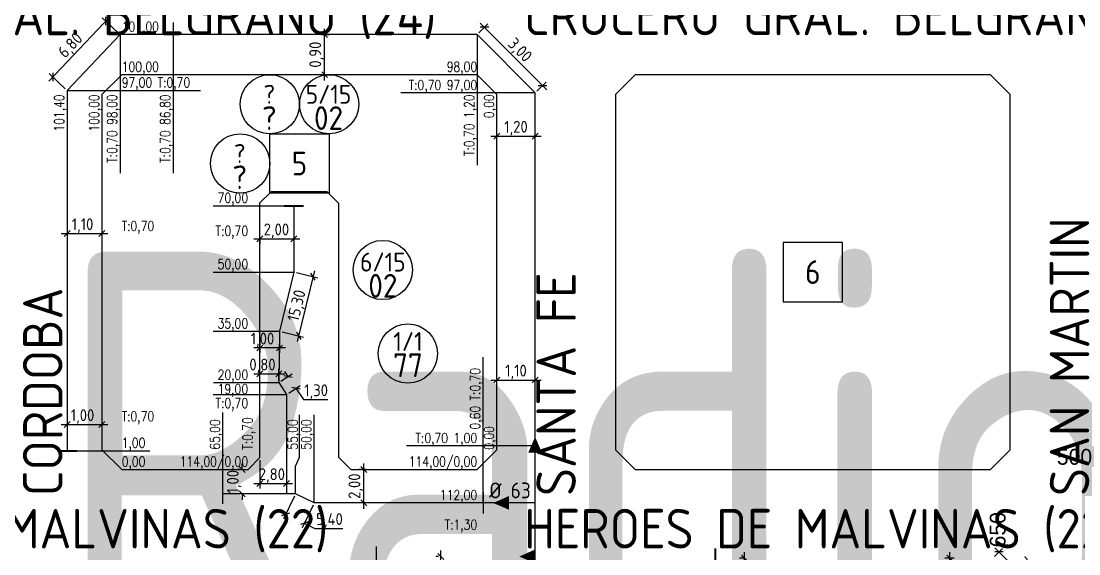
# Model space of a CAD drawing. Extents: x -48 to 13651, y -112 to 3468.
# Drawn here: x 1491.8 to 1759.6, y 2257.8 to 2392.7 of the extents above; entities that cross this region are included whole.
import ezdxf
from ezdxf.enums import TextEntityAlignment as Align

# ---------------------------------------------------------------- set-up
doc = ezdxf.new("R2010")
doc.units = 0
doc.header["$LTSCALE"] = 6
doc.header["$MEASUREMENT"] = 0
doc.linetypes.add('DOT2', pattern=[3.175, 0, -3.175])
doc.layers.get('0').update_dxf_attribs({"linetype": 'CONTINUOUS'})
doc.layers.get('DEFPOINTS').update_dxf_attribs({"linetype": 'CONTINUOUS'})
for name, color, linetype in [('A50', 40, 'CONTINUOUS'), ('AMPLIACIONES', 2, 'CONTINUOUS'), ('CAS', 7, 'CONTINUOUS'), ('Caño 110mm', 170, 'CONTINUOUS'), ('COTA', 2, 'CONTINUOUS'), ('Cotas', 7, 'CONTINUOUS'), ('MANZANAS', 7, 'CONTINUOUS'), ('NUMCASA', 12, 'CONTINUOUS'), ('NUMERO-CROQUIS', 13, 'CONTINUOUS'), ('NUMERO-MANZANA', 4, 'CONTINUOUS'), ('PROGRESIVA', 60, 'CONTINUOUS'), ('RADIO', 4, 'DOT2'), ('REDUCCIONES', 13, 'CONTINUOUS'), ('TXTDIAMETRO', 7, 'CONTINUOUS')]:
    doc.layers.add(name, color=color, linetype=linetype)
doc.layers.add('ATENCION', color=7, linetype='CONTINUOUS', plot=False)
doc.styles.add('ABADIMTCONDE', font='isocp.shx')
doc.styles.add('GEOSLAB703LTBT', font='isocp.shx', dxfattribs={"width": 0.9, "height": 8})
doc.styles.add('GOTHICE', font='GOTHICE.shx', dxfattribs={"height": 0.6})
doc.styles.add('ROMANS', font='romans.shx', dxfattribs={"width": 0.8, "height": 2.5})
doc.dimstyles.new('COTA02', dxfattribs={"dimtxt": 3, "dimasz": 1.5, "dimexe": 1.25, "dimexo": 0.625, "dimgap": 0.3, "dimtad": 1, "dimtoh": 1, "dimdsep": 46, "dimlunit": 6, "dimtxsty": 'ABADIMTCONDE', "dimblk1": 'OBLIQUE', "dimblk2": 'OBLIQUE', "dimsah": 1, "dimcen": 2.5, "dimdle": 1.5, "dimclrd": 60, "dimclre": 60, "dimclrt": 256, "dimadec": 0, "dimazin": 0, "dimtfac": 1, "dimtix": 1, "dimtofl": 0, "dimtmove": 0, "dimatfit": 0, "dimldrblk": 'OBLIQUE', "dimfxl": 1, "dimtolj": 1, "dimtzin": 0, "dimarcsym": 0})

# ---------------------------------------------------------------- blocks, each defined once
blk = doc.blocks.new('CUPLARED')
at = {"layer": 'REDUCCIONES'}
blk.add_lwpolyline([(4, 0, 0, 3.5, 0), (0, 0, 3.5, 3.5, 0)], format="xyseb", dxfattribs=at)
blk = doc.blocks.new('D63')
at = {"layer": 'TXTDIAMETRO', "color": 7, "ltscale": 0.1, "style": 'ABADIMTCONDE'}
blk.add_text('Ø 63', height=4, dxfattribs=at).set_placement((0, 0), align=Align.MIDDLE)
blk = doc.blocks.new('CUADRADO')
at = {"layer": 'NUMERO-MANZANA', "linetype": 'Continuous'}
blk.add_lwpolyline([(-7.5, -7.5), (7.5, -7.5), (7.5, 7.5), (-7.5, 7.5)], close=True, dxfattribs=at)
blk = doc.blocks.new('_OBLIQUE')
at = {"color": 0, "linetype": 'ByBlock'}
blk.add_line((-0.5, -0.5), (0.5, 0.5), dxfattribs=at)
blk = doc.blocks.new('*D1194')
at = {"layer": 'COTA', "color": 60, "lineweight": -2, "transparency": 16777216}
for p, q in [((1567.97, 2389.3), (1569.87, 2389.3)), ((1568.62, 2377.65), (1568.62, 2390.8)), ((1567.97, 2379.15), (1569.87, 2379.15))]:
    blk.add_line(p, q, dxfattribs=at)
at = {"layer": 'DEFPOINTS', "color": 0, "transparency": 16777216}
for p in [(1567.35, 2389.3), (1568.62, 2389.3), (1567.35, 2379.15)]:
    blk.add_point(p, dxfattribs=at)
at = {"layer": 'COTA', "color": 60, "lineweight": -2, "transparency": 16777216, "xscale": 1.5, "yscale": 1.5, "zscale": 1.5}
for p, rotation in [((1568.62, 2389.3), 90), ((1568.62, 2379.15), 270)]:
    blk.add_blockref('_OBLIQUE', p, dxfattribs=dict(at, rotation=rotation))
at = {"layer": 'COTA', "transparency": 16777216, "insert": (1566.59, 2384.22), "char_height": 3, "attachment_point": 5, "rotation": 90, "style": 'ABADIMTCONDE'}
blk.add_mtext('\\A1;0,90', dxfattribs=at)
blk = doc.blocks.new('*D1195')
at = {"layer": 'COTA', "color": 60, "lineweight": -2, "transparency": 16777216}
for p, q in [((1607.67, 2389.74), (1609.98, 2392.05)), ((1624.84, 2375.34), (1608.04, 2392.23)), ((1622.35, 2374.98), (1624.67, 2377.29))]:
    blk.add_line(p, q, dxfattribs=at)
at = {"layer": 'DEFPOINTS', "color": 0, "transparency": 16777216}
for p in [(1607.22, 2389.3), (1609.1, 2391.17), (1621.91, 2374.54)]:
    blk.add_point(p, dxfattribs=at)
at = {"layer": 'COTA', "color": 60, "lineweight": -2, "transparency": 16777216, "xscale": 1.5, "yscale": 1.5, "zscale": 1.5}
for p, rotation in [((1609.1, 2391.17), 134.847679911944), ((1623.78, 2376.4), 314.8476799119441)]:
    blk.add_blockref('_OBLIQUE', p, dxfattribs=dict(at, rotation=rotation))
at = {"layer": 'COTA', "transparency": 16777216, "insert": (1617.88, 2385.21), "char_height": 3, "attachment_point": 5, "rotation": 314.8477, "style": 'ABADIMTCONDE'}
blk.add_mtext('\\A1;3,00', dxfattribs=at)
blk = doc.blocks.new('*D1196')
at = {"layer": 'COTA', "color": 60, "lineweight": -2, "transparency": 16777216}
for p, q in [((1610.73, 2363.57), (1623.41, 2363.57)), ((1612.23, 2362.92), (1612.23, 2364.82)), ((1621.91, 2362.92), (1621.91, 2364.82))]:
    blk.add_line(p, q, dxfattribs=at)
at = {"layer": 'DEFPOINTS', "color": 0, "transparency": 16777216}
for p in [(1612.23, 2362.3), (1621.91, 2363.57), (1621.91, 2362.3)]:
    blk.add_point(p, dxfattribs=at)
at = {"layer": 'COTA', "color": 60, "lineweight": -2, "transparency": 16777216, "xscale": 1.5, "yscale": 1.5, "zscale": 1.5, "rotation": 180}
blk.add_blockref('_OBLIQUE', (1612.23, 2363.57), dxfattribs=at)
at = {"layer": 'COTA', "color": 60, "lineweight": -2, "transparency": 16777216, "xscale": 1.5, "yscale": 1.5, "zscale": 1.5}
blk.add_blockref('_OBLIQUE', (1621.91, 2363.57), dxfattribs=at)
at = {"layer": 'COTA', "transparency": 16777216, "insert": (1617.07, 2365.6), "char_height": 3, "attachment_point": 5, "style": 'ABADIMTCONDE'}
blk.add_mtext('\\A1;1,20', dxfattribs=at)
blk = doc.blocks.new('*D1197')
at = {"layer": 'COTA', "color": 60, "lineweight": -2, "transparency": 16777216}
for p, q in [((1610.73, 2301.8), (1623.41, 2301.8)), ((1612.23, 2301.16), (1612.23, 2303.05)), ((1621.91, 2301.16), (1621.91, 2303.05))]:
    blk.add_line(p, q, dxfattribs=at)
at = {"layer": 'DEFPOINTS', "color": 0, "transparency": 16777216}
for p in [(1621.91, 2301.8), (1612.23, 2300.53), (1621.91, 2300.53)]:
    blk.add_point(p, dxfattribs=at)
at = {"layer": 'COTA', "color": 60, "lineweight": -2, "transparency": 16777216, "xscale": 1.5, "yscale": 1.5, "zscale": 1.5, "rotation": 180}
blk.add_blockref('_OBLIQUE', (1612.23, 2301.8), dxfattribs=at)
at = {"layer": 'COTA', "color": 60, "lineweight": -2, "transparency": 16777216, "xscale": 1.5, "yscale": 1.5, "zscale": 1.5}
blk.add_blockref('_OBLIQUE', (1621.91, 2301.8), dxfattribs=at)
at = {"layer": 'COTA', "transparency": 16777216, "insert": (1617.07, 2303.83), "char_height": 3, "attachment_point": 5, "style": 'ABADIMTCONDE'}
blk.add_mtext('\\A1;1,10', dxfattribs=at)
blk = doc.blocks.new('*D1564')
at = {"layer": 'DEFPOINTS', "color": 0, "transparency": 16777216}
for p in [(1598.04, 2257.12), (1598.04, 2257.12), (1598.04, 2249.15)]:
    blk.add_point(p, dxfattribs=at)
at = {"layer": 'PROGRESIVA', "color": 60, "lineweight": -2, "transparency": 16777216}
for p, q in [((1598.04, 2247.65), (1598.04, 2258.62)), ((1597.41, 2257.12), (1596.79, 2257.12)), ((1597.41, 2249.15), (1596.79, 2249.15))]:
    blk.add_line(p, q, dxfattribs=at)
at = {"layer": 'PROGRESIVA', "color": 60, "lineweight": -2, "transparency": 16777216, "xscale": 1.5, "yscale": 1.5, "zscale": 1.5}
for p, rotation in [((1598.04, 2257.12), 90), ((1598.04, 2249.15), 270)]:
    blk.add_blockref('_OBLIQUE', p, dxfattribs=dict(at, rotation=rotation))
at = {"layer": 'PROGRESIVA', "transparency": 16777216, "insert": (1596.01, 2253.13), "char_height": 3, "attachment_point": 5, "rotation": 90, "style": 'ABADIMTCONDE'}
blk.add_mtext('\\A1;1,10', dxfattribs=at)
blk = doc.blocks.new('*D1582')
at = {"layer": 'COTA', "color": 60, "lineweight": -2, "transparency": 16777216}
for p, q in [((1578.52, 2269.18), (1578.52, 2280.65)), ((1578.93, 2279.15), (1577.27, 2279.15)), ((1578.93, 2270.68), (1577.27, 2270.68))]:
    blk.add_line(p, q, dxfattribs=at)
at = {"layer": 'DEFPOINTS', "color": 0, "transparency": 16777216}
for p in [(1578.52, 2279.15), (1579.55, 2279.15), (1579.55, 2270.68)]:
    blk.add_point(p, dxfattribs=at)
at = {"layer": 'COTA', "color": 60, "lineweight": -2, "transparency": 16777216, "xscale": 1.5, "yscale": 1.5, "zscale": 1.5}
for p, rotation in [((1578.52, 2279.15), 90), ((1578.52, 2270.68), 270)]:
    blk.add_blockref('_OBLIQUE', p, dxfattribs=dict(at, rotation=rotation))
at = {"layer": 'COTA', "transparency": 16777216, "insert": (1576.5, 2274.91), "char_height": 3, "attachment_point": 5, "rotation": 90, "style": 'ABADIMTCONDE'}
blk.add_mtext('\\A1;2,00', dxfattribs=at)
blk = doc.blocks.new('*D1583')
at = {"layer": 'COTA', "color": 60, "lineweight": -2, "transparency": 16777216}
for p, q in [((1547.73, 2279.15), (1547.73, 2280.65)), ((1547.11, 2279.15), (1546.48, 2279.15)), ((1547.11, 2272.96), (1546.48, 2272.96)), ((1547.73, 2272.96), (1547.73, 2271.46))]:
    blk.add_line(p, q, dxfattribs=at)
at = {"layer": 'DEFPOINTS', "color": 0, "transparency": 16777216}
for p in [(1547.73, 2279.15), (1547.73, 2279.15), (1547.73, 2272.96)]:
    blk.add_point(p, dxfattribs=at)
at = {"layer": 'COTA', "color": 60, "lineweight": -2, "transparency": 16777216, "xscale": 1.5, "yscale": 1.5, "zscale": 1.5}
for p, rotation in [((1547.73, 2279.15), 270), ((1547.73, 2272.96), 90)]:
    blk.add_blockref('_OBLIQUE', p, dxfattribs=dict(at, rotation=rotation))
at = {"layer": 'COTA', "transparency": 16777216, "insert": (1545.71, 2276.05), "char_height": 3, "attachment_point": 5, "rotation": 90, "style": 'ABADIMTCONDE'}
blk.add_mtext('\\A1;1,00', dxfattribs=at)
blk = doc.blocks.new('*D1584')
at = {"layer": 'COTA', "color": 60, "lineweight": -2, "transparency": 16777216}
for p, q in [((1561.01, 2272.4), (1558.23, 2266.68)), ((1558.77, 2267.8), (1557.42, 2268.46)), ((1565.71, 2270.12), (1562.93, 2264.39)), ((1563.47, 2265.52), (1566.17, 2264.21)), ((1566.17, 2264.21), (1573.22, 2264.21))]:
    blk.add_line(p, q, dxfattribs=at)
at = {"layer": 'DEFPOINTS', "color": 0, "transparency": 16777216}
for p in [(1561.28, 2272.96), (1565.98, 2270.68), (1558.77, 2267.8)]:
    blk.add_point(p, dxfattribs=at)
at = {"layer": 'COTA', "color": 60, "lineweight": -2, "transparency": 16777216, "xscale": 1.5, "yscale": 1.5, "zscale": 1.5}
for p, rotation in [((1558.77, 2267.8), 334.0800379830712), ((1563.47, 2265.52), 154.0800379830713)]:
    blk.add_blockref('_OBLIQUE', p, dxfattribs=dict(at, rotation=rotation))
at = {"layer": 'COTA', "transparency": 16777216, "insert": (1569.85, 2266.23), "char_height": 3, "attachment_point": 5, "style": 'ABADIMTCONDE'}
blk.add_mtext('\\A1;5,40', dxfattribs=at)
blk = doc.blocks.new('*D1804')
at = {"layer": 'DEFPOINTS', "color": 0, "transparency": 16777216}
for p in [(1516.8, 2389.3), (1499.8, 2378.57), (1503.4, 2375.16)]:
    blk.add_point(p, dxfattribs=at)
at = {"layer": 'PROGRESIVA', "color": 60, "lineweight": -2, "transparency": 16777216}
for p, q in [((1514.24, 2393.8), (1498.77, 2377.48)), ((1516.35, 2389.73), (1512.3, 2393.57)), ((1502.95, 2375.59), (1498.9, 2379.43))]:
    blk.add_line(p, q, dxfattribs=at)
at = {"layer": 'PROGRESIVA', "color": 60, "lineweight": -2, "transparency": 16777216, "xscale": 1.5, "yscale": 1.5, "zscale": 1.5}
for p, rotation in [((1513.21, 2392.71), 46.53720504425446), ((1499.8, 2378.57), 226.5372050442545)]:
    blk.add_blockref('_OBLIQUE', p, dxfattribs=dict(at, rotation=rotation))
at = {"layer": 'PROGRESIVA', "transparency": 16777216, "insert": (1504.42, 2386.39), "char_height": 3, "attachment_point": 5, "rotation": 46.5372, "style": 'ABADIMTCONDE'}
blk.add_mtext('\\A1;6,80', dxfattribs=at)
blk = doc.blocks.new('Tapa')
at = {"layer": 'Cotas', "lineweight": 40, "ltscale": 3}
blk.add_line((-2.43, 0), (2.43, 0), dxfattribs=at)
blk = doc.blocks.new('*D1805')
at = {"layer": 'DEFPOINTS', "color": 0, "transparency": 16777216}
for p in [(1503.4, 2291.15), (1512.23, 2291.15), (1512.23, 2290.53)]:
    blk.add_point(p, dxfattribs=at)
at = {"layer": 'PROGRESIVA', "color": 60, "lineweight": -2, "transparency": 16777216}
for p, q in [((1501.9, 2290.53), (1513.73, 2290.53)), ((1503.4, 2290.53), (1503.4, 2289.28)), ((1512.23, 2290.53), (1512.23, 2289.28))]:
    blk.add_line(p, q, dxfattribs=at)
at = {"layer": 'PROGRESIVA', "color": 60, "lineweight": -2, "transparency": 16777216, "xscale": 1.5, "yscale": 1.5, "zscale": 1.5, "rotation": 180}
blk.add_blockref('_OBLIQUE', (1503.4, 2290.53), dxfattribs=at)
at = {"layer": 'PROGRESIVA', "color": 60, "lineweight": -2, "transparency": 16777216, "xscale": 1.5, "yscale": 1.5, "zscale": 1.5}
blk.add_blockref('_OBLIQUE', (1512.23, 2290.53), dxfattribs=at)
at = {"layer": 'PROGRESIVA', "transparency": 16777216, "insert": (1507.32, 2292.55), "char_height": 3, "attachment_point": 5, "style": 'ABADIMTCONDE'}
blk.add_mtext('\\A1;1,00', dxfattribs=at)
blk = doc.blocks.new('*D1806')
at = {"layer": 'DEFPOINTS', "color": 0, "transparency": 16777216}
for p in [(1503.4, 2339.52), (1512.23, 2339.52), (1512.23, 2338.9)]:
    blk.add_point(p, dxfattribs=at)
at = {"layer": 'PROGRESIVA', "color": 60, "lineweight": -2, "transparency": 16777216}
for p, q in [((1501.9, 2338.9), (1513.73, 2338.9)), ((1503.4, 2338.89), (1503.4, 2337.65)), ((1512.23, 2338.89), (1512.23, 2337.65))]:
    blk.add_line(p, q, dxfattribs=at)
at = {"layer": 'PROGRESIVA', "color": 60, "lineweight": -2, "transparency": 16777216, "xscale": 1.5, "yscale": 1.5, "zscale": 1.5, "rotation": 180}
blk.add_blockref('_OBLIQUE', (1503.4, 2338.9), dxfattribs=at)
at = {"layer": 'PROGRESIVA', "color": 60, "lineweight": -2, "transparency": 16777216, "xscale": 1.5, "yscale": 1.5, "zscale": 1.5}
blk.add_blockref('_OBLIQUE', (1512.23, 2338.9), dxfattribs=at)
at = {"layer": 'PROGRESIVA', "transparency": 16777216, "insert": (1507.32, 2340.92), "char_height": 3, "attachment_point": 5, "style": 'ABADIMTCONDE'}
blk.add_mtext('\\A1;1,10', dxfattribs=at)
blk = doc.blocks.new('*D1852')
at = {"layer": 'DEFPOINTS', "color": 0, "transparency": 16777216}
for p in [(1737.81, 2256.7), (1751.74, 2245.88), (1750.17, 2244.31)]:
    blk.add_point(p, dxfattribs=at)
at = {"layer": 'PROGRESIVA', "color": 60, "lineweight": -2, "transparency": 16777216}
for p, q in [((1738.25, 2257.14), (1740.26, 2259.15)), ((1738.32, 2259.32), (1752.8, 2244.81)), ((1750.61, 2244.75), (1752.62, 2246.76))]:
    blk.add_line(p, q, dxfattribs=at)
at = {"layer": 'PROGRESIVA', "color": 60, "lineweight": -2, "transparency": 16777216, "xscale": 1.5, "yscale": 1.5, "zscale": 1.5}
for p, rotation in [((1739.38, 2258.26), 134.9389355416562), ((1751.74, 2245.88), 314.9389355416562)]:
    blk.add_blockref('_OBLIQUE', p, dxfattribs=dict(at, rotation=rotation))
at = {"layer": 'PROGRESIVA', "transparency": 16777216, "insert": (1746.79, 2253.71), "char_height": 3, "attachment_point": 5, "rotation": 314.9389, "style": 'ABADIMTCONDE'}
blk.add_mtext('\\A1;3,60', dxfattribs=at)
blk = doc.blocks.new('*D1853')
at = {"layer": 'DEFPOINTS', "color": 0, "transparency": 16777216}
for p in [(1674.92, 2256.7), (1675.47, 2256.7), (1675.47, 2249.15)]:
    blk.add_point(p, dxfattribs=at)
at = {"layer": 'PROGRESIVA', "color": 60, "lineweight": -2, "transparency": 16777216}
for p, q in [((1674.92, 2247.65), (1674.92, 2258.2)), ((1674.85, 2256.7), (1673.67, 2256.7)), ((1674.85, 2249.15), (1673.67, 2249.15))]:
    blk.add_line(p, q, dxfattribs=at)
at = {"layer": 'PROGRESIVA', "color": 60, "lineweight": -2, "transparency": 16777216, "xscale": 1.5, "yscale": 1.5, "zscale": 1.5}
for p, rotation in [((1674.92, 2256.7), 90), ((1674.92, 2249.15), 270)]:
    blk.add_blockref('_OBLIQUE', p, dxfattribs=dict(at, rotation=rotation))
at = {"layer": 'PROGRESIVA', "transparency": 16777216, "insert": (1672.9, 2252.47), "char_height": 3, "attachment_point": 5, "rotation": 90, "style": 'ABADIMTCONDE'}
blk.add_mtext('\\A1;1,20', dxfattribs=at)
blk = doc.blocks.new('*D1854')
at = {"layer": 'DEFPOINTS', "color": 0, "transparency": 16777216}
for p in [(1726.95, 2256.7), (1728.61, 2256.7), (1728.61, 2249.15)]:
    blk.add_point(p, dxfattribs=at)
at = {"layer": 'PROGRESIVA', "color": 60, "lineweight": -2, "transparency": 16777216}
for p, q in [((1726.95, 2247.65), (1726.95, 2258.2)), ((1727.98, 2256.7), (1725.7, 2256.7)), ((1727.98, 2249.15), (1725.7, 2249.15))]:
    blk.add_line(p, q, dxfattribs=at)
at = {"layer": 'PROGRESIVA', "color": 60, "lineweight": -2, "transparency": 16777216, "xscale": 1.5, "yscale": 1.5, "zscale": 1.5}
for p, rotation in [((1726.95, 2256.7), 90), ((1726.95, 2249.15), 270)]:
    blk.add_blockref('_OBLIQUE', p, dxfattribs=dict(at, rotation=rotation))
at = {"layer": 'PROGRESIVA', "transparency": 16777216, "insert": (1724.93, 2253.02), "char_height": 3, "attachment_point": 5, "rotation": 90, "style": 'ABADIMTCONDE'}
blk.add_mtext('\\A1;1,10', dxfattribs=at)
blk = doc.blocks.new('*D1869')
at = {"layer": 'DEFPOINTS', "color": 0, "transparency": 16777216}
for p in [(1557.01, 2303.36), (1552.23, 2301.15), (1557.01, 2301.07)]:
    blk.add_point(p, dxfattribs=at)
at = {"layer": 'PROGRESIVA', "color": 60, "lineweight": -2, "transparency": 16777216}
for p, q in [((1550.73, 2303.36), (1558.51, 2303.36)), ((1552.23, 2301.77), (1552.23, 2304.61)), ((1557.01, 2301.69), (1557.01, 2304.61))]:
    blk.add_line(p, q, dxfattribs=at)
at = {"layer": 'PROGRESIVA', "color": 60, "lineweight": -2, "transparency": 16777216, "xscale": 1.5, "yscale": 1.5, "zscale": 1.5, "rotation": 180}
blk.add_blockref('_OBLIQUE', (1552.23, 2303.36), dxfattribs=at)
at = {"layer": 'PROGRESIVA', "color": 60, "lineweight": -2, "transparency": 16777216, "xscale": 1.5, "yscale": 1.5, "zscale": 1.5}
blk.add_blockref('_OBLIQUE', (1557.01, 2303.36), dxfattribs=at)
at = {"layer": 'PROGRESIVA', "transparency": 16777216, "insert": (1552.88, 2305.38), "char_height": 3, "attachment_point": 5, "style": 'ABADIMTCONDE'}
blk.add_mtext('\\A1;0,80', dxfattribs=at)
blk = doc.blocks.new('*D1870')
at = {"layer": 'DEFPOINTS', "color": 0, "transparency": 16777216}
for p in [(1552.23, 2312.5), (1557.2, 2312.5), (1552.23, 2309.92)]:
    blk.add_point(p, dxfattribs=at)
at = {"layer": 'PROGRESIVA', "color": 60, "lineweight": -2, "transparency": 16777216}
for p, q in [((1552.23, 2311.87), (1552.23, 2308.67)), ((1557.2, 2311.87), (1557.2, 2308.67)), ((1558.7, 2309.92), (1550.73, 2309.92))]:
    blk.add_line(p, q, dxfattribs=at)
at = {"layer": 'PROGRESIVA', "color": 60, "lineweight": -2, "transparency": 16777216, "xscale": 1.5, "yscale": 1.5, "zscale": 1.5, "rotation": 180}
blk.add_blockref('_OBLIQUE', (1552.23, 2309.92), dxfattribs=at)
at = {"layer": 'PROGRESIVA', "color": 60, "lineweight": -2, "transparency": 16777216, "xscale": 1.5, "yscale": 1.5, "zscale": 1.5}
blk.add_blockref('_OBLIQUE', (1557.2, 2309.92), dxfattribs=at)
at = {"layer": 'PROGRESIVA', "transparency": 16777216, "insert": (1552.88, 2311.94), "char_height": 3, "attachment_point": 5, "style": 'ABADIMTCONDE'}
blk.add_mtext('\\A1;1,00', dxfattribs=at)
blk = doc.blocks.new('*D1871')
at = {"layer": 'DEFPOINTS', "color": 0, "transparency": 16777216}
for p in [(1560.84, 2329.15), (1557.23, 2314.15), (1562.05, 2312.98)]:
    blk.add_point(p, dxfattribs=at)
at = {"layer": 'PROGRESIVA', "color": 60, "lineweight": -2, "transparency": 16777216}
for p, q in [((1561.45, 2329), (1566.88, 2327.69)), ((1566.01, 2329.44), (1561.7, 2311.53)), ((1557.83, 2314), (1563.27, 2312.69))]:
    blk.add_line(p, q, dxfattribs=at)
at = {"layer": 'PROGRESIVA', "color": 60, "lineweight": -2, "transparency": 16777216, "xscale": 1.5, "yscale": 1.5, "zscale": 1.5}
for p, rotation in [((1565.66, 2327.98), 76.46467559530566), ((1562.05, 2312.98), 256.4646755953057)]:
    blk.add_blockref('_OBLIQUE', p, dxfattribs=dict(at, rotation=rotation))
at = {"layer": 'PROGRESIVA', "transparency": 16777216, "insert": (1561.8, 2320.6), "char_height": 3, "attachment_point": 5, "rotation": 76.4647, "style": 'ABADIMTCONDE'}
blk.add_mtext('\\A1;15,30', dxfattribs=at)
blk = doc.blocks.new('*D1872')
at = {"layer": 'DEFPOINTS', "color": 0, "transparency": 16777216}
for p in [(1557.01, 2301.15), (1558.99, 2298.15), (1561.34, 2299.7)]:
    blk.add_point(p, dxfattribs=at)
at = {"layer": 'PROGRESIVA', "color": 60, "lineweight": -2, "transparency": 16777216}
for p, q in [((1557.53, 2301.49), (1560.41, 2303.39)), ((1559.36, 2302.7), (1558.54, 2303.95)), ((1559.51, 2298.49), (1562.39, 2300.39)), ((1561.34, 2299.7), (1563.24, 2296.83)), ((1563.24, 2296.83), (1569.39, 2296.83))]:
    blk.add_line(p, q, dxfattribs=at)
at = {"layer": 'PROGRESIVA', "color": 60, "lineweight": -2, "transparency": 16777216, "xscale": 1.5, "yscale": 1.5, "zscale": 1.5}
for p, rotation in [((1559.36, 2302.7), 303.4042115330213), ((1561.34, 2299.7), 123.4042115330213)]:
    blk.add_blockref('_OBLIQUE', p, dxfattribs=dict(at, rotation=rotation))
at = {"layer": 'PROGRESIVA', "transparency": 16777216, "insert": (1566.46, 2298.85), "char_height": 3, "attachment_point": 5, "style": 'ABADIMTCONDE'}
blk.add_mtext('\\A1;1,30', dxfattribs=at)
blk = doc.blocks.new('*D1873')
at = {"layer": 'DEFPOINTS', "color": 0, "transparency": 16777216}
for p in [(1552.23, 2338.3), (1560.84, 2338.3), (1560.84, 2337.58)]:
    blk.add_point(p, dxfattribs=at)
at = {"layer": 'PROGRESIVA', "color": 60, "lineweight": -2, "transparency": 16777216}
for p, q in [((1550.73, 2337.58), (1562.34, 2337.58)), ((1552.23, 2337.68), (1552.23, 2336.33)), ((1560.84, 2337.68), (1560.84, 2336.33))]:
    blk.add_line(p, q, dxfattribs=at)
at = {"layer": 'PROGRESIVA', "color": 60, "lineweight": -2, "transparency": 16777216, "xscale": 1.5, "yscale": 1.5, "zscale": 1.5, "rotation": 180}
blk.add_blockref('_OBLIQUE', (1552.23, 2337.58), dxfattribs=at)
at = {"layer": 'PROGRESIVA', "color": 60, "lineweight": -2, "transparency": 16777216, "xscale": 1.5, "yscale": 1.5, "zscale": 1.5}
blk.add_blockref('_OBLIQUE', (1560.84, 2337.58), dxfattribs=at)
at = {"layer": 'PROGRESIVA', "transparency": 16777216, "insert": (1556.41, 2339.6), "char_height": 3, "attachment_point": 5, "style": 'ABADIMTCONDE'}
blk.add_mtext('\\A1;2,00', dxfattribs=at)
blk = doc.blocks.new('*D1874')
at = {"layer": 'DEFPOINTS', "color": 0, "transparency": 16777216}
for p in [(1552.23, 2282.15), (1558.99, 2282.15), (1558.99, 2275.57)]:
    blk.add_point(p, dxfattribs=at)
at = {"layer": 'PROGRESIVA', "color": 60, "lineweight": -2, "transparency": 16777216}
for p, q in [((1552.23, 2281.52), (1552.23, 2274.32)), ((1558.99, 2281.52), (1558.99, 2274.32)), ((1550.73, 2275.57), (1560.49, 2275.57))]:
    blk.add_line(p, q, dxfattribs=at)
at = {"layer": 'PROGRESIVA', "color": 60, "lineweight": -2, "transparency": 16777216, "xscale": 1.5, "yscale": 1.5, "zscale": 1.5, "rotation": 180}
blk.add_blockref('_OBLIQUE', (1552.23, 2275.57), dxfattribs=at)
at = {"layer": 'PROGRESIVA', "color": 60, "lineweight": -2, "transparency": 16777216, "xscale": 1.5, "yscale": 1.5, "zscale": 1.5}
blk.add_blockref('_OBLIQUE', (1558.99, 2275.57), dxfattribs=at)
at = {"layer": 'PROGRESIVA', "transparency": 16777216, "insert": (1555.26, 2277.59), "char_height": 3, "attachment_point": 5, "style": 'ABADIMTCONDE'}
blk.add_mtext('\\A1;2,80', dxfattribs=at)

msp = doc.modelspace()

# ---------------------------------------------------------------- linework, layer by layer
at = {"layer": 'A50'}
for p, q in [((1516.804, 2389.304), (1503.402, 2375.163)), ((1530.252, 2389.304), (1516.804, 2389.304)), ((1503.402, 2375.163), (1503.402, 2283.893)), ((1560.838, 2345.953), (1560.838, 2329.145)), ((1560.838, 2329.145), (1557.227, 2314.145)), ((1557.227, 2314.145), (1557.012, 2301.145)), ((1557.012, 2301.145), (1558.99, 2298.145)), ((1558.99, 2298.145), (1558.99, 2272.961)), ((1558.99, 2272.961), (1542.841, 2272.961)), ((1561.281, 2272.961), (1558.99, 2272.961)), ((1565.98, 2270.677), (1561.281, 2272.961)), ((1614.061, 2270.677), (1565.98, 2270.677))]:
    msp.add_line(p, q, dxfattribs=at)
at = {"layer": 'A50', "ltscale": 0.1}
for p, q in [((1607.223, 2389.304), (1530.252, 2389.304)), ((1621.91, 2374.539), (1607.223, 2389.304)), ((1621.91, 2285.116), (1621.91, 2374.539))]:
    msp.add_line(p, q, dxfattribs=at)
at = {"layer": 'CAS', "ltscale": 0.1}
for p, q in [((1530.252, 2392.333), (1530.252, 2386.275)), ((1542.841, 2270.461), (1542.841, 2275.461)), ((1608.74, 2273.327), (1608.74, 2268.027)), ((1581.731, 2254.616), (1581.731, 2259.616))]:
    msp.add_line(p, q, dxfattribs=at)
at = {"layer": 'Caño 110mm', "ltscale": 0.1}
for p, q in [((1621.91, 2270.677), (1621.91, 2285.116)), ((1621.91, 2270.677), (1608.74, 2270.677)), ((1621.91, 2148.984), (1621.91, 2270.677))]:
    msp.add_line(p, q, dxfattribs=at)
at = {"layer": 'MANZANAS'}
for p, q in [((1517.234, 2379.145), (1512.234, 2374.145)), ((1607.234, 2379.145), (1517.234, 2379.145)), ((1612.234, 2374.145), (1607.234, 2379.145)), ((1647.234, 2379.145), (1642.234, 2374.145)), ((1737.234, 2379.145), (1647.234, 2379.145)), ((1742.234, 2374.145), (1737.234, 2379.145)), ((1512.234, 2374.145), (1512.234, 2284.145)), ((1612.234, 2284.145), (1612.234, 2374.145)), ((1642.234, 2374.145), (1642.234, 2284.145)), ((1742.234, 2284.145), (1742.234, 2374.145)), ((1552.234, 2346.686), (1555.141, 2349.593)), ((1555.141, 2349.593), (1569.141, 2349.593)), ((1569.141, 2349.593), (1572.234, 2346.5)), ((1552.234, 2282.145), (1552.234, 2346.686)), ((1572.234, 2282.145), (1572.234, 2346.5)), ((1512.234, 2284.145), (1517.234, 2279.145)), ((1552.234, 2282.145), (1549.234, 2279.145)), ((1572.234, 2282.145), (1575.234, 2279.145)), ((1612.234, 2284.145), (1607.234, 2279.145)), ((1647.234, 2279.145), (1642.234, 2284.145)), ((1737.234, 2279.145), (1742.234, 2284.145)), ((1517.234, 2279.145), (1549.234, 2279.145)), ((1575.234, 2279.145), (1607.234, 2279.145)), ((1647.234, 2279.145), (1737.234, 2279.145))]:
    msp.add_line(p, q, dxfattribs=at)
at = {"layer": 'NUMERO-CROQUIS'}
for centre in [(1554.734, 2371.645), (1569.734, 2371.645), (1547.234, 2356.645), (1583.325, 2329.673), (1589.683, 2308.497)]:
    msp.add_circle(centre, 7.5, dxfattribs=at)
at = {"layer": 'NUMERO-MANZANA'}
msp.add_lwpolyline([(1554.734, 2364.145), (1569.734, 2364.145), (1569.734, 2349.145), (1554.734, 2349.145)], close=True, dxfattribs=at)
at = {"layer": 'PROGRESIVA'}
for p, q in [((1516.804, 2389.304), (1516.804, 2354.196)), ((1530.252, 2389.304), (1530.252, 2354.196)), ((1607.223, 2389.304), (1607.223, 2356.194)), ((1503.402, 2375.163), (1537.192, 2375.163)), ((1621.91, 2374.539), (1587.889, 2374.539)), ((1540.391, 2345.953), (1560.838, 2345.953)), ((1540.391, 2329.145), (1560.838, 2329.145)), ((1540.41, 2314.145), (1557.227, 2314.145)), ((1608.74, 2270.677), (1608.74, 2307.62)), ((1540.475, 2301.145), (1557.012, 2301.145)), ((1540.41, 2298.145), (1558.99, 2298.145)), ((1542.841, 2272.961), (1542.841, 2293.616)), ((1562.151, 2292.985), (1562.151, 2282.163)), ((1565.98, 2270.677), (1565.98, 2292.965)), ((1621.91, 2285.116), (1589.343, 2285.116)), ((1503.402, 2283.893), (1524.315, 2283.893)), ((1562.151, 2282.163), (1561.281, 2280.04)), ((1561.281, 2272.961), (1561.281, 2280.04)), ((1608.74, 2270.677), (1596.069, 2270.677))]:
    msp.add_line(p, q, dxfattribs=at)

# ---------------------------------------------------------------- block references
at = {"layer": 'AMPLIACIONES', "ltscale": 0.1}
msp.add_blockref('CUADRADO', (1692.234, 2329.145), dxfattribs=at)
for p, rotation in [((1621.91, 2283.379), 90), ((1615.325, 2270.677), 180.4511388312869), ((1621.91, 2257.116), 180.4511388312869)]:
    msp.add_blockref('CUPLARED', p, dxfattribs=dict(at, rotation=rotation))
at = {"layer": 'PROGRESIVA'}
for p in [(1560.838, 2345.953), (1503.402, 2283.893)]:
    msp.add_blockref('Tapa', p, dxfattribs=at)
at = {"layer": 'PROGRESIVA', "rotation": 270}
msp.add_blockref('Tapa', (1667.534, 2256.697), dxfattribs=at)
at = {"layer": 'TXTDIAMETRO', "ltscale": 0.1}
msp.add_blockref('D63', (1615.565, 2273.839), dxfattribs=at)

# ---------------------------------------------------------------- texts
at = {"layer": 'ATENCION', "style": 'GEOSLAB703LTBT'}
for s, p in [('CRUCERO GRAL. BELGRANO (24)', (1419.141, 2394.145)), ('CRUCERO GRAL. BELGRANO (24)', (1619.141, 2394.145)), ('HEROES DE MALVINAS (22)', (1419.141, 2264.145)), ('HEROES DE MALVINAS (22)', (1619.141, 2264.145))]:
    msp.add_text(s, height=10, dxfattribs=at).set_placement(p, align=Align.MIDDLE_LEFT)
for s, p in [('SAN MARTIN', (1757.234, 2272.415)), ('SANTA FE', (1627.234, 2272.415)), ('CORDOBA', (1497.234, 2272.415))]:
    msp.add_text(s, height=10, rotation=90, dxfattribs=at).set_placement(p, align=Align.MIDDLE_LEFT)
at = {"layer": 'NUMCASA', "color": 12, "linetype": 'Continuous', "style": 'GOTHICE'}
msp.add_text('500', height=4, dxfattribs=at).set_placement((1758.496, 2279.145), align=Align.BOTTOM_CENTER)
msp.add_text('650', height=4, rotation=90, dxfattribs=at).set_placement((1742.234, 2263.879), align=Align.BOTTOM_CENTER)
at = {"layer": 'NUMERO-CROQUIS', "style": 'GEOSLAB703LTBT'}
for s, height, p in [('?', 4.8, (1554.602, 2374.173)), ('5/15', 4.8, (1569.602, 2374.173)), ('?', 6, (1554.602, 2368.158)), ('02', 6, (1569.602, 2368.158)), ('?', 4.8, (1547.102, 2359.173)), ('?', 6, (1547.102, 2353.158)), ('6/15', 4.8, (1583.36, 2331.678)), ('02', 6, (1583.36, 2325.663)), ('1/1', 4.8, (1589.718, 2311.562)), ('77', 6, (1589.718, 2305.547))]:
    msp.add_text(s, height=height, dxfattribs=at).set_placement(p, align=Align.MIDDLE)
at = {"layer": 'NUMERO-MANZANA', "style": 'GEOSLAB703LTBT'}
for s, p in [('5', (1562.234, 2356.645)), ('6', (1692.234, 2329.145))]:
    msp.add_text(s, height=6, dxfattribs=at).set_placement(p, align=Align.MIDDLE)
at = {"layer": 'PROGRESIVA', "style": 'ROMANS', "width": 0.8}
for s, p in [('101,00', (1517.234, 2389.304)), ('100,00', (1517.234, 2379.145)), ('97,00 T:0,70', (1517.234, 2375.163)), ('T:0,70', (1517.234, 2338.805)), ('T:0,70', (1517.234, 2290.618)), ('1,00', (1517.234, 2283.893)), ('0,00', (1517.234, 2279.145))]:
    msp.add_text(s, height=2.5, dxfattribs=at).set_placement(p, align=Align.BOTTOM_LEFT)
for s, p in [('98,00', (1607.234, 2379.145)), ('T:0,70 97,00', (1607.234, 2374.539)), ('70,00', (1549.234, 2345.953)), ('T:0,70', (1549.234, 2337.577)), ('50,00', (1549.234, 2329.145)), ('35,00', (1549.234, 2314.145)), ('20,00', (1549.234, 2301.145)), ('19,00', (1549.234, 2297.532)), ('T:0,70', (1549.234, 2293.954)), ('T:0,70 1,00', (1607.234, 2285.116)), ('114,00/0,00', (1549.234, 2279.145)), ('114,00/0,00', (1607.234, 2279.145)), ('112,00', (1607.234, 2270.677)), ('T:1,30', (1607.234, 2263.161))]:
    msp.add_text(s, height=2.5, dxfattribs=at).set_placement(p, align=Align.BOTTOM_RIGHT)
for s, p in [('101,40', (1503.402, 2374.145)), ('100,00', (1512.234, 2374.145)), ('T:0,70 98,00', (1516.804, 2374.145)), ('T:0,70 86,80', (1530.252, 2374.145)), ('T:0,70 1,20', (1607.223, 2374.145)), ('0,00', (1612.234, 2374.145))]:
    msp.add_text(s, height=2.5, rotation=90, dxfattribs=at).set_placement(p, align=Align.BOTTOM_RIGHT)
for s, p in [('0,60 T:0,70', (1608.74, 2289.259)), ('65,00', (1542.841, 2284.145)), ('T:0,70', (1551.099, 2284.145)), ('55,00', (1562.514, 2284.145)), ('50,00', (1565.98, 2284.145)), ('0,00', (1612.234, 2284.145))]:
    msp.add_text(s, height=2.5, rotation=90, dxfattribs=at).set_placement(p, align=Align.BOTTOM_LEFT)
at = {"layer": 'RADIO', "color": 4, "ltscale": 0.5, "style": 'GEOSLAB703LTBT', "width": 0.9}
msp.add_text('Radio Nº6', height=103.533, dxfattribs=at).set_placement((1499.597, 2231.199))

# ---------------------------------------------------------------- dimensions: what is measured, and where the dimension line sits
at = {"layer": 'COTA', "color": 12}
dim = msp.add_aligned_dim(p1=(1621.91, 2374.539), p2=(1607.223, 2389.304), distance=-2.645, text='3,00', dimstyle='COTA02', dxfattribs=at)
dim.commit()
dim.dimension.update_dxf_attribs({"geometry": '*D1195', "text_midpoint": (1617.877, 2385.215)})
for base, p1, p2, text, picture, middle in [((1568.62, 2389.304), (1567.347, 2379.145), (1567.347, 2389.304), '0,90', '*D1194', (1566.595, 2384.225)), ((1547.732, 2279.145), (1547.732, 2272.961), (1547.732, 2279.145), '1,00', '*D1583', (1545.707, 2276.053)), ((1578.52, 2279.145), (1579.552, 2270.677), (1579.552, 2279.145), '2,00', '*D1582', (1576.495, 2274.911))]:
    dim = msp.add_linear_dim(base=base, p1=p1, p2=p2, angle=90, text=text, dimstyle='COTA02', dxfattribs=at)
    dim.commit()
    dim.dimension.update_dxf_attribs({"geometry": picture, "text_midpoint": middle})
for base, p1, p2, text, picture, middle in [((1621.91, 2363.57), (1612.234, 2362.298), (1621.91, 2362.298), '1,20', '*D1196', (1617.072, 2365.595)), ((1621.91, 2301.802), (1612.234, 2300.53), (1621.91, 2300.53), '1,10', '*D1197', (1617.072, 2303.827))]:
    dim = msp.add_linear_dim(base=base, p1=p1, p2=p2, text=text, dimstyle='COTA02', dxfattribs=at)
    dim.commit()
    dim.dimension.update_dxf_attribs({"geometry": picture, "text_midpoint": middle})
dim = msp.add_linear_dim(base=(1558.774, 2267.8), p1=(1565.98, 2270.677), p2=(1561.281, 2272.961), angle=154.08004, text='5,40', dimstyle='COTA02', dxfattribs=at)
dim.commit()
dim.dimension.update_dxf_attribs({"geometry": '*D1584', "text_midpoint": (1569.846, 2264.206), "dimtype": 161})
at = {"layer": 'PROGRESIVA'}
for base, p1, p2, angle, text, picture, middle, dimtype in [((1499.805, 2378.572), (1516.804, 2389.304), (1503.402, 2375.163), 226.53721, '6,80', '*D1804', (1505.891, 2384.993), 161), ((1562.051, 2312.984), (1560.838, 2329.145), (1557.227, 2314.145), 256.46468, '15,30', '*D1871', (1563.771, 2320.126), 161), ((1561.343, 2299.697), (1557.012, 2301.145), (1558.99, 2298.145), 303.40421, '1,30', '*D1872', (1566.462, 2296.827), 161), ((1674.922, 2256.697), (1675.473, 2249.145), (1675.473, 2256.697), 90, '1,20', '*D1853', (1674.922, 2252.474), 160), ((1726.952, 2256.697), (1728.607, 2249.145), (1728.607, 2256.697), 90, '1,10', '*D1854', (1726.952, 2253.025), 160), ((1751.738, 2245.877), (1737.81, 2256.697), (1750.169, 2244.312), 314.93894, '3,60', '*D1852', (1745.352, 2252.276), 161)]:
    dim = msp.add_linear_dim(base=base, p1=p1, p2=p2, angle=angle, text=text, dimstyle='COTA02', dxfattribs=at)
    dim.commit()
    dim.dimension.update_dxf_attribs({"geometry": picture, "text_midpoint": middle, "dimtype": dimtype})
for base, p1, p2, text, picture, middle in [((1512.234, 2338.897), (1503.402, 2339.519), (1512.234, 2339.519), '1,10', '*D1806', (1507.323, 2338.897)), ((1560.838, 2337.577), (1552.234, 2338.302), (1560.838, 2338.302), '2,00', '*D1873', (1556.41, 2337.577)), ((1552.234, 2309.917), (1557.199, 2312.498), (1552.234, 2312.498), '1,00', '*D1870', (1552.882, 2309.917)), ((1557.01, 2303.355), (1552.234, 2301.145), (1557.01, 2301.066), '0,80', '*D1869', (1552.882, 2303.355)), ((1512.234, 2290.529), (1503.402, 2291.152), (1512.234, 2291.152), '1,00', '*D1805', (1507.323, 2290.529)), ((1558.99, 2275.569), (1552.234, 2282.145), (1558.99, 2282.145), '2,80', '*D1874', (1555.257, 2275.569))]:
    dim = msp.add_linear_dim(base=base, p1=p1, p2=p2, text=text, dimstyle='COTA02', dxfattribs=at)
    dim.commit()
    dim.dimension.update_dxf_attribs({"geometry": picture, "text_midpoint": middle, "dimtype": 160})
dim = msp.add_linear_dim(base=(1598.038, 2257.116), p1=(1598.038, 2249.145), p2=(1598.038, 2257.116), angle=90, text='1,10', dimstyle='COTA02', dxfattribs=at)
dim.commit()
dim.dimension.update_dxf_attribs({"geometry": '*D1564', "text_midpoint": (1596.013, 2253.131)})

doc.saveas('drawing.dxf')
